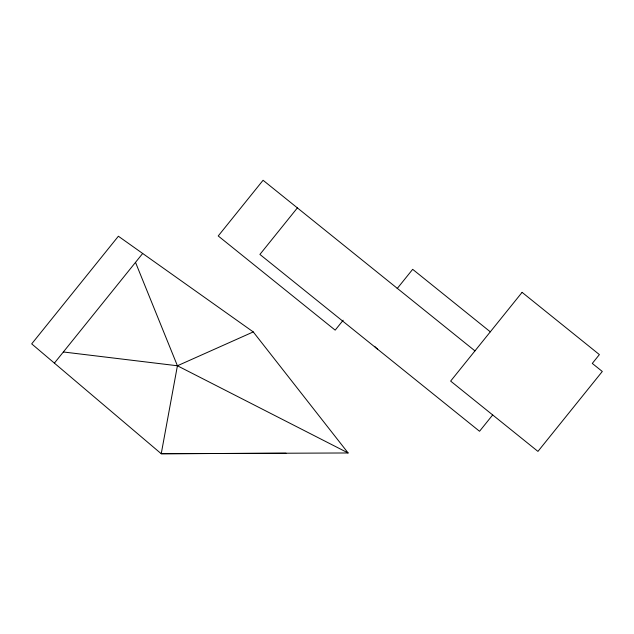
<?xml version="1.0" encoding="UTF-8"?>
<svg xmlns="http://www.w3.org/2000/svg" width="634" height="634" viewBox="0 0 634 634"><rect width="100%" height="100%" fill="white"/><g stroke="black" fill="none" stroke-linecap="round" stroke-linejoin="round"><path stroke-width="0.95" d="M135.51 262.373L177.417 365.77L161.234 453.73L348.121 452.969L253.259 331.923L118.376 236.228L31.7 343.874L161.234 453.73L286.021 453.223M54.389 363.116L142.682 253.465M297.378 207.897L259.908 254.432L479.542 431.271L492.681 414.945M343.168 320.225L335.18 330.14L218.223 235.967L263.07 180.27L474.961 350.887M397.153 288.605L412.679 269.331L490.304 331.828M63.36 351.973L177.417 365.77L253.259 331.923M177.417 365.77L348.121 452.969M377.642 349.223A22.816 22.816 0 0 1 374.646 346.322M522.091 292.353L450.639 381.089L537.949 451.4L602.3 371.476L592.291 363.425L599.392 354.604L522.091 292.353"/></g></svg>
